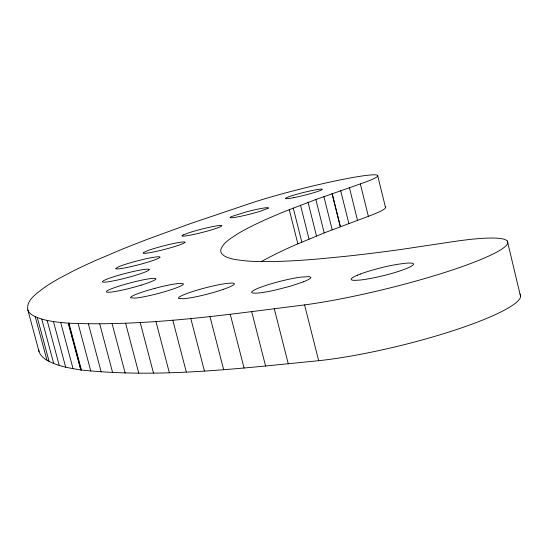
<?xml version="1.0" encoding="UTF-8"?>
<svg xmlns="http://www.w3.org/2000/svg" width="548" height="548" viewBox="0 0 548 548"><rect width="100%" height="100%" fill="white"/><g stroke="black" fill="none" stroke-linecap="round" stroke-linejoin="round"><path stroke-width="0.82" d="M385.223 206.706A75.973 7.11 -14.1 0 1 368.352 216.323L324.204 232.907L294.906 245.1A550.11 63.184 -12.5 0 0 270.233 256.8L264.869 259.629A550.11 63.184 -12.5 0 0 261.245 261.622M360.344 183.909L315.86 199.52L286.275 210.857A551.541 51.252 -12.8 0 0 261.3 221.584L255.854 224.146A551.541 51.252 -12.8 0 0 237.626 233.852L230.811 238.325A551.541 51.252 -12.8 0 0 223.762 244.483L221.33 248.169A551.541 51.252 -12.8 0 0 222.399 254.402L223.988 255.697A551.541 51.252 -12.8 0 0 236.01 259.677L245.593 260.882A551.541 51.252 -12.8 0 0 272.37 261.554L280.699 261.328A551.541 51.252 -12.8 0 0 320.744 258.752L344.836 256.396A551.541 51.252 -12.8 0 0 401.068 249.463L451.915 241.826A128.794 16.488 -13.8 0 1 483.85 258.238A128.794 16.488 -13.8 0 1 304.592 304.907C226.482 314.648 147.864 326.533 68.925 323.19L68.301 323.176C56.602 322.019 44.409 321.203 33.709 315.901A774.297 74.631 -12.7 0 1 27.818 309.901C26.071 299.989 36.737 293.646 43.326 288.269A774.297 74.631 -12.7 0 1 58.848 278.589L71.637 271.794A774.297 74.631 -12.7 0 1 94.057 261.163L119.937 250.121A774.297 74.631 -12.7 0 1 148.844 238.764L191.43 223.255L250.635 203.253A76.117 5.761 -14 0 1 353.385 177.394A76.117 5.761 -14 0 1 360.344 183.909L368.352 216.323M357.282 275.199L357.673 275.144M27.818 309.901L39.038 351.576A772.125 91.968 -12.4 0 0 45.361 359.214C55.923 365.982 68.644 367.934 80.796 369.969L81.433 370.016C160.454 378.387 240.003 368.359 318.669 360.707A128.376 20.297 -13.8 0 0 456.087 329.704A128.376 20.297 -13.8 0 0 519.977 293.961M47.155 320.416L59.239 365.448M41.785 319.094L53.725 363.536M37.312 317.587L49.108 361.461M35.223 316.614L46.936 360.159M78.159 323.683L90.797 371.126M68.925 323.19L81.433 370.016M68.473 323.149L80.967 369.941M68.301 323.176L80.796 369.969M60.698 322.477L73.062 368.694M53.451 321.546L65.678 367.167M99.736 323.964L112.641 372.654M88.42 323.943L101.195 372.003M125.608 323.245L138.774 373.195M112.121 323.731L125.163 373.051M155.927 321.443L169.325 372.661M140.199 322.477L153.488 373.065M190.793 318.491L204.411 370.989M172.784 320.114L186.299 371.976M209.946 316.566L223.673 369.695M251.724 311.778L265.622 366.16M230.263 314.326L244.079 368.092M274.322 308.901L288.31 363.906M304.592 304.907L318.669 360.707M308.065 202.404L316.484 235.996M300.53 205.253L309.017 239.058M293.262 208.076L301.818 242.093M289.262 209.672L297.859 243.819M332.184 193.663L340.397 226.667M332.074 193.704L340.287 226.714M323.902 196.609L332.184 229.797M315.86 199.52L324.204 232.907M349.439 187.717L357.522 220.365M340.698 190.704L348.85 223.522M377.764 175.963L385.539 207.589M507.304 240.915L520.6 296.55M38.73 350.001L39.038 351.576M149.214 269.678L148.268 270.527A24.215 2.281 -14.6 0 1 131.095 276.603L124.923 278.261A24.215 2.281 -14.6 0 1 102.88 282.104L102.387 281.617L103.49 280.727A24.215 2.281 -14.6 0 1 126.691 273.089L132.643 271.65A24.215 2.281 -14.6 0 1 148.57 269.232L149.214 269.678M159.927 257.204L159.064 257.971A22.858 2.041 -14.6 0 1 137.13 265.143L131.356 266.54A22.858 2.041 -14.6 0 1 116.197 268.89L115.69 268.472L119.115 266.547A22.858 2.041 -14.6 0 1 138.5 260.581L144.131 259.211A22.858 2.041 -14.6 0 1 159.927 257.204M183.121 234.955L181.977 235.681A20.612 1.678 -14.3 0 0 190.43 235.113L195.109 234.14A20.612 1.678 -14.3 0 0 218.419 227.564L220.755 226.564A20.612 1.678 -14.3 0 0 213.104 226.516L208.5 227.482A20.612 1.678 -14.3 0 0 189.039 232.722L183.121 234.955M184.875 242.565L183.436 243.415A21.653 1.843 -14.5 0 1 161.037 250.292L155.714 251.518A21.653 1.843 -14.5 0 1 143.377 252.635L147.768 250.614A21.653 1.843 -14.5 0 1 167.106 244.977L172.319 243.778A21.653 1.843 -14.5 0 1 184.875 242.565M268.191 208.158L260.855 211.069A19.735 1.548 -14.2 0 1 241.695 216.083L237.359 216.96A19.735 1.548 -14.2 0 1 231.66 216.501L246.881 211.734A19.735 1.548 -14.2 0 1 260.869 208.535L264.376 207.945A19.735 1.548 -14.2 0 1 268.191 208.158M360.296 274.048L355.378 276.103A32.12 4.103 -13.8 0 0 355.241 280.357L360.228 280.035A32.12 4.103 -13.8 0 0 404.643 269.246A32.12 4.103 -13.8 0 0 403.869 263.424L397.382 264.355A32.12 4.103 -13.8 0 0 360.296 274.048M303.414 281.843L290.454 286.186L274.904 290.173A30.517 3.699 -14.3 0 1 256.142 293.166L252.916 293.057A30.517 3.699 -14.3 0 1 259.519 287.7L265.383 285.611A30.517 3.699 -14.3 0 1 300.818 277.11L309.23 276.637L310.743 277.233A30.517 3.699 -14.3 0 1 303.414 281.843M223.509 289.303L217.097 291.392A28.893 3.295 -14.5 0 1 189.005 298.078L183.881 298.735L178.607 298.434A28.893 3.295 -14.5 0 1 189.8 292.481L196.102 290.447A28.893 3.295 -14.5 0 1 228.564 283.241L232.215 283.069A28.893 3.295 -14.5 0 1 223.509 289.303M141.192 285.131L134.877 286.967A25.694 2.576 -14.7 0 1 108.209 292.269L106.504 292.043L106.483 291.351A25.694 2.576 -14.7 0 1 127.574 283.597L133.979 281.925A25.694 2.576 -14.7 0 1 153.83 278.336L155.687 278.521L155.885 279.165A25.694 2.576 -14.7 0 1 141.192 285.131M154.92 288.33L148.268 290.207A27.27 2.911 -14.6 0 0 130.65 297.79L135.096 298.126A27.27 2.911 -14.6 0 0 165.893 291.331A27.27 2.911 -14.6 0 0 183.265 283.727L178.532 283.501A27.27 2.911 -14.6 0 0 154.92 288.33M293.379 197.718A19.016 1.439 -14 0 0 322.279 189.437A19.016 1.439 -14 0 0 296.016 194.506A19.016 1.439 -14 0 0 293.379 197.718"/></g></svg>
